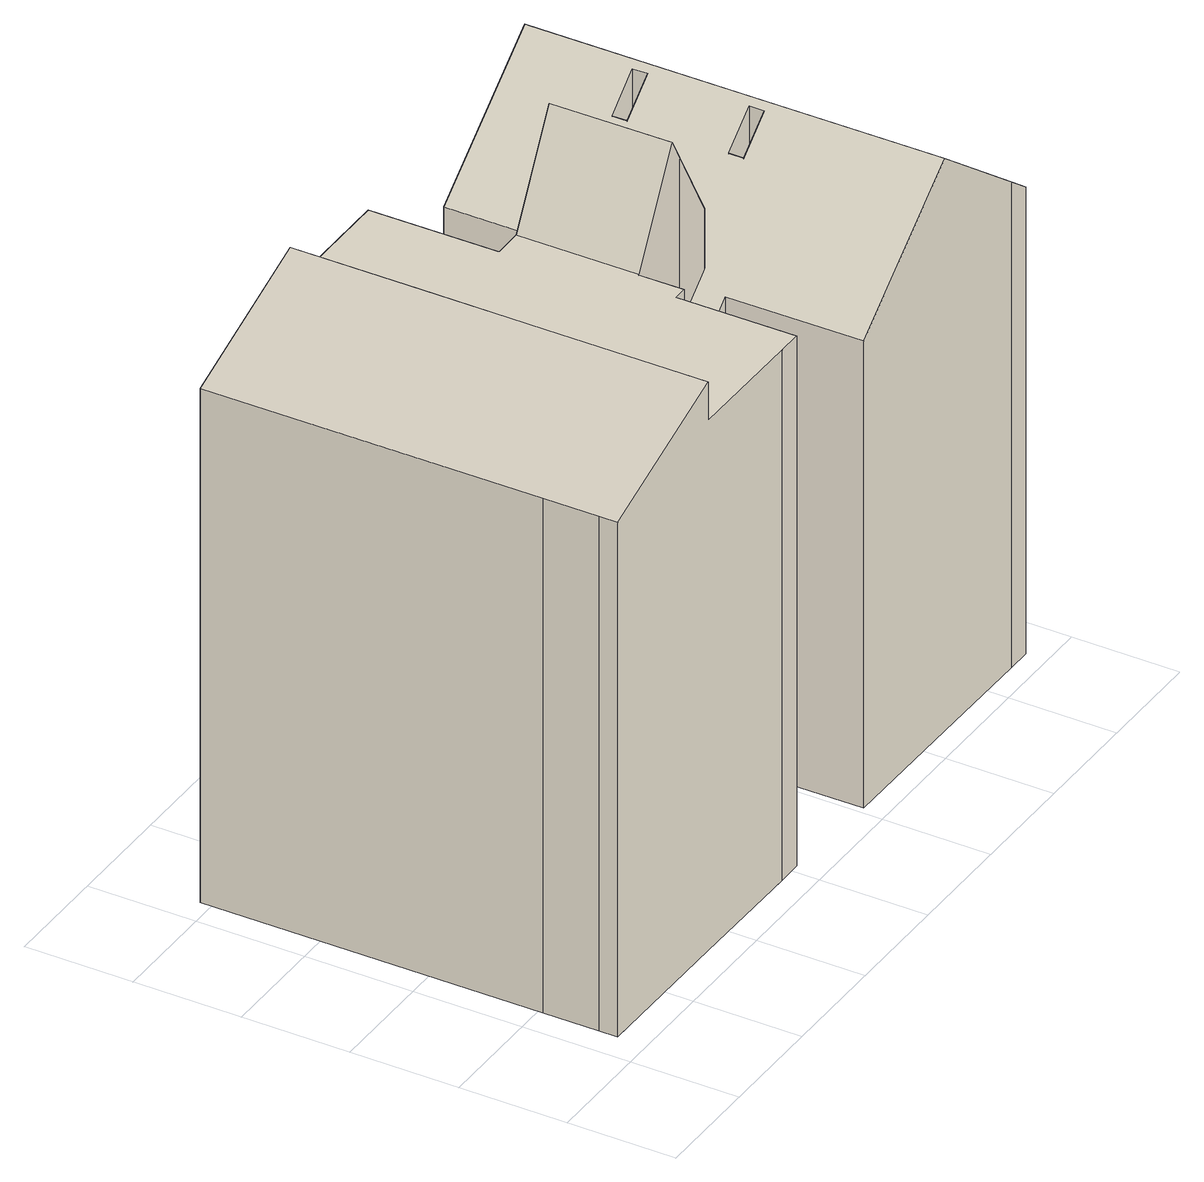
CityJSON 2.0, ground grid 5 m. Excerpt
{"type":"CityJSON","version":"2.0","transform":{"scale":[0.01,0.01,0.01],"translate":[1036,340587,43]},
"CityObjects":{
"building1":{"type":"Building","children":["building1-1","building1-2"]},
"building1-1":{"type":"BuildingPart","attributes":{"roofType":"PULTDACH","HoeheDach":"74","HoeheGrund":"44","Blattnummer":"102081","measuredHeight":30.27,"NiedrigsteTraufeDesGebaeudes":"69"},"parents":["building1"],"geometry":[{"type":"Solid","lod":"2","boundaries":[[[[0,1,2,3,4,5,6,7]],[[8,9,10,11]],[[9,12,13,14,15,16,10]],[[17,2,1,18]],[[18,1,0,19]],[[19,0,7,20]],[[21,22,23,24]],[[24,23,25,26]],[[26,25,27,28]],[[29,16,15,30]],[[30,15,14,31]],[[31,14,13,32]],[[32,13,12,33]],[[33,34,35,36,37,21,24,26,28,38,17,18,19,20,39,40,41,42,43,44,29,30,31,32]],[[45,46,47,27,25,23,22,48,49,8,11,50,51,52,53]],[[5,4,3,47,46,45,53,6]],[[50,11,10,16,29,44,43,42]],[[36,35,34,33,12,9,8,49]],[[48,22,21,37,36,49]],[[51,50,42,41,40,52]],[[38,28,27,47,3,2,17]],[[7,6,53,52,40,39,20]]]]}]},
"building1-2":{"type":"BuildingPart","attributes":{"roofType":"SATTELDACH","HoeheDach":"71","HoeheGrund":"44","Blattnummer":"102081","measuredHeight":27.5,"NiedrigsteTraufeDesGebaeudes":"65"},"parents":["building1"],"geometry":[{"type":"Solid","lod":"2","boundaries":[[[[54,55,56,57]],[[58,59,60,61]],[[62,63,59,58]],[[64,65,63,62]],[[61,60,65,64]],[[66,67,68,69]],[[70,71,72,73]],[[74,75,71,70]],[[76,77,75,74]],[[73,72,77,76]],[[78,79,80,81]],[[82,83,84,85]],[[81,86,54,57,87,82,85,88,89,90,66,69,91,92,93,94,95,96,78],[62,58,61,64],[74,70,73,76]],[[83,97,56,55,98,99,100,101,102,103,68,67,104,105,106,84],[71,75,77,72],[59,63,65,60]],[[100,99,98,80,79,107,108,109,101]],[[108,107,79,78,96,95,94,109]],[[82,87,57,56,97,83]],[[86,81,80,98,55,54]],[[90,89,105,104,67,66]],[[84,106,105,89,88,85]],[[91,69,68,103,102,92]],[[101,109,94,93,92,102]]]]}]}
},
"vertices":[
[99,457,2591],[100,201,2591],[100,116,2591],[813,112,2852],[810,864,2852],[809,1438,2852],[807,2034,2852],[94,2033,2591],[1573,870,2668],[1837,872,3148],[1834,1437,3147],[1572,1436,2668],[1898,872,3037],[2095,873,2677],[2092,1289,2677],[2025,1355,2799],[1942,1438,2950],[100,116,122],[100,201,122],[99,457,122],[94,2033,122],[1570,663,122],[1570,663,2668],[1507,662,2668],[1507,662,122],[1510,109,2668],[1510,109,122],[1394,109,2668],[1394,109,122],[1942,1438,122],[2025,1355,122],[2092,1289,122],[2095,873,122],[1898,872,122],[1837,872,122],[1573,870,122],[1569,870,122],[1569,860,122],[813,112,122],[807,2034,122],[1429,2034,122],[1433,1438,122],[1433,1435,122],[1572,1436,122],[1834,1437,122],[809,1438,2668],[810,864,2668],[813,112,2668],[1569,860,2668],[1569,870,2668],[1433,1435,2668],[1433,1438,2668],[1429,2034,2668],[807,2034,2668],
[2033,105,97],[2033,105,2339],[2029,739,2339],[2029,739,97],[2470,979,97],[2470,979,2692],[2470,910,2691],[2470,910,97],[2633,980,97],[2633,980,2822],[2633,911,97],[2633,911,2821],[2092,1289,97],[2092,1289,2392],[2025,1355,2339],[2025,1355,97],[2467,1514,97],[2467,1514,2692],[2467,1445,2692],[2467,1445,97],[2629,1515,97],[2629,1515,2821],[2630,1446,97],[2630,1446,2822],[3308,98,97],[3308,98,2339],[3197,98,2427],[3197,98,97],[1899,738,97],[1899,738,2236],[1898,872,2235],[1898,872,97],[2670,101,97],[2024,739,97],[2023,873,97],[2095,873,97],[2094,988,97],[2024,1523,97],[2021,2030,97],[2658,2027,97],[3296,2023,97],[3299,1516,97],[3303,981,97],[2024,739,2335],[2670,101,2847],[2665,984,2847],[2662,1520,2847],[2658,2027,2847],[2021,2030,2339],[2024,1523,2339],[2094,988,2392],[2095,873,2392],[2023,873,2335],[3303,981,2339],[3299,1516,2339],[3296,2023,2339]
]}
